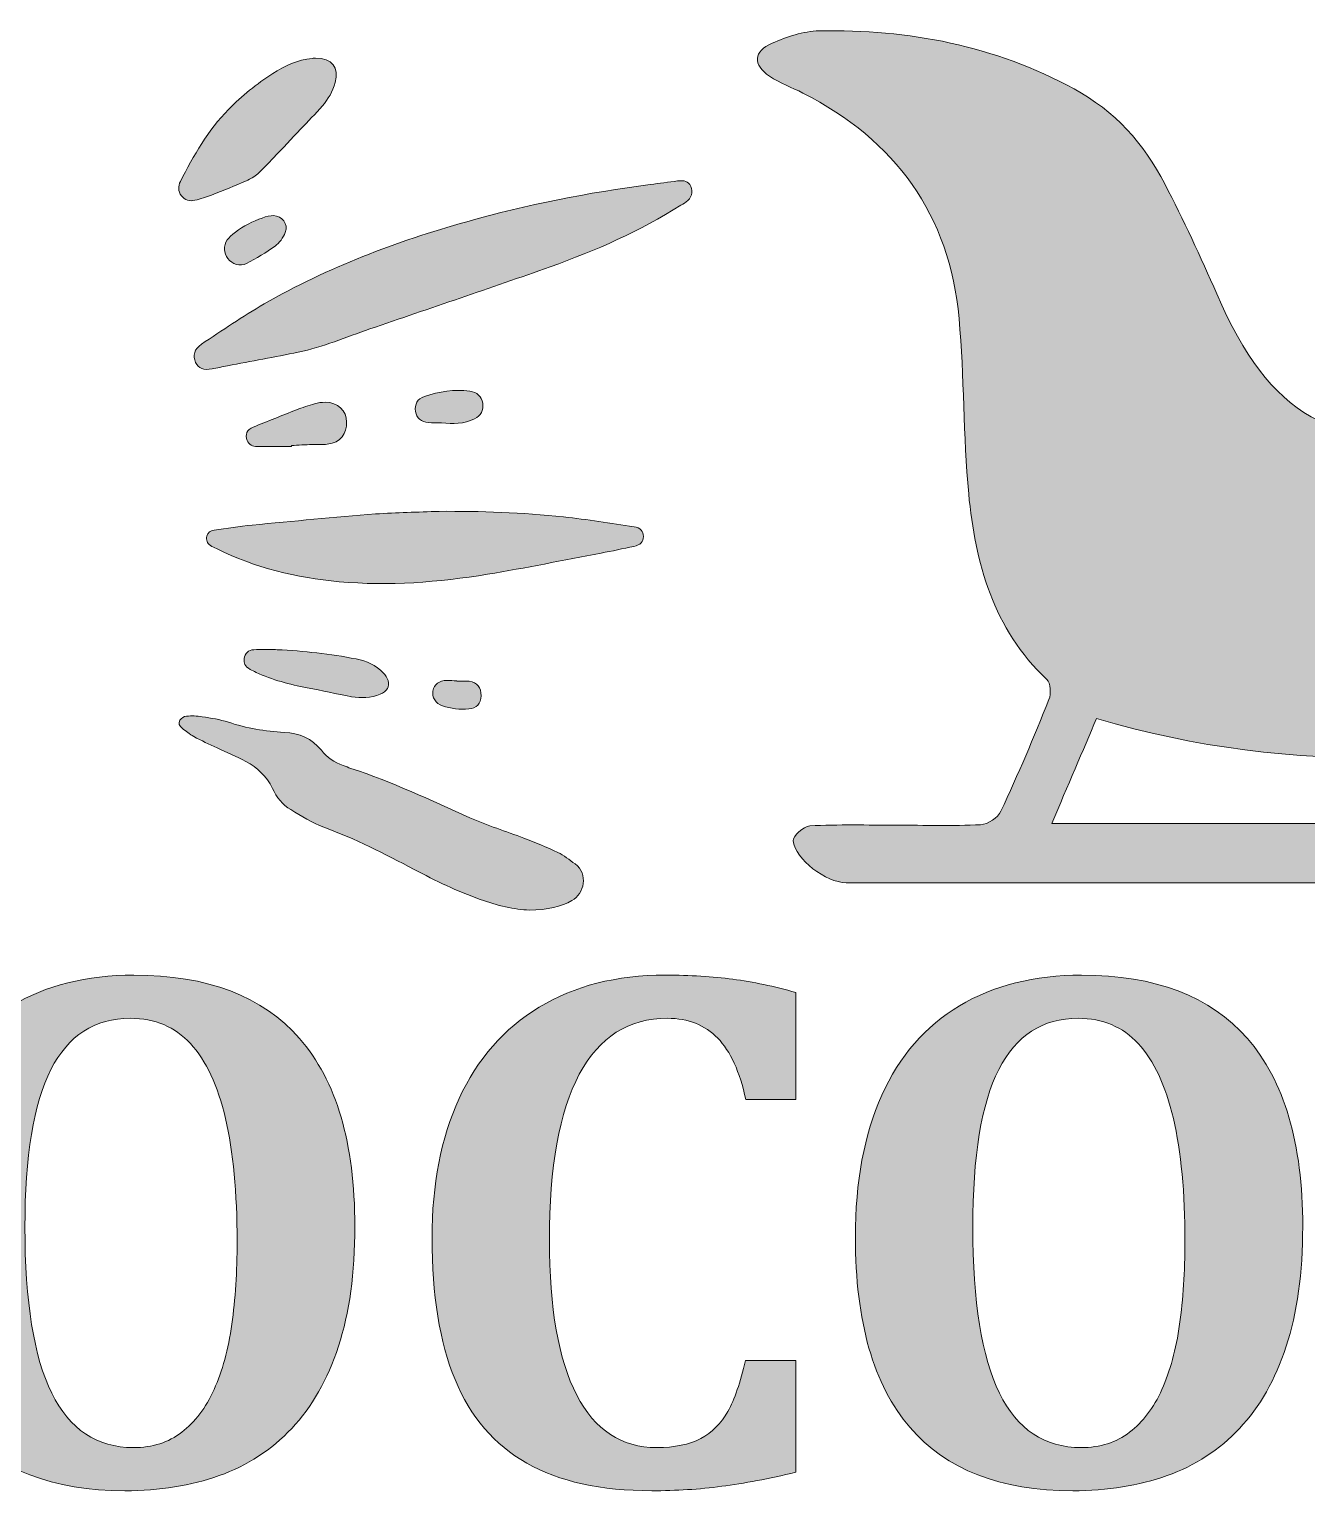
# Model space of a CAD drawing. Header units: inches. Extents: x 50 to 1029, y -849 to -231.
# Drawn here: x 586.3 to 823.3, y -849.1 to -578 of the extents above; entities that cross this region are included whole.
import ezdxf

# ---------------------------------------------------------------- set-up
doc = ezdxf.new("R2010")
doc.units = ezdxf.units.IN
doc.header["$MEASUREMENT"] = 0
doc.layers.add('Layer 1', color=7, linetype='Continuous')

# ---------------------------------------------------------------- blocks, each defined once
blk = doc.blocks.new('block 18')
at = {"layer": 'Layer 1', "true_color": 0x680b10}
h = blk.add_hatch(color=246, dxfattribs=at)
h.dxf.hatch_style = 2
edge = h.paths.add_edge_path()
edge.add_spline(control_points=[(604.07, -849.11), (590.65, -849.11), (580.57, -845.19), (573.84, -837.34), (567.11, -829.49), (563.74, -817.73), (563.74, -802.07), (563.74, -791.8), (565.37, -783.03), (568.63, -775.75), (571.9, -768.47), (576.7, -762.93), (583.05, -759.14), (589.39, -755.36), (596.95, -753.46), (605.71, -753.46), (619.36, -753.46), (629.61, -757.37), (636.45, -765.2), (643.3, -773.03), (646.72, -784.66), (646.72, -800.09), (646.72, -808.72), (645.71, -816.12), (643.68, -822.31), (641.65, -828.49), (638.76, -833.57), (635.02, -837.54), (631.27, -841.51), (626.79, -844.44), (621.56, -846.31), (616.33, -848.18), (610.5, -849.11), (604.07, -849.11)], knot_values=[0, 0, 0, 0, 1, 1, 1, 2, 2, 2, 3, 3, 3, 4, 4, 4, 5, 5, 5, 6, 6, 6, 7, 7, 7, 8, 8, 8, 9, 9, 9, 10, 10, 10, 11, 11, 11, 11], degree=3, periodic=1)
edge = h.paths.add_edge_path()
edge.add_spline(control_points=[(585.51, -800.23), (585.51, -814.01), (587.17, -824.27), (590.48, -831), (593.79, -837.74), (598.84, -841.1), (605.64, -841.1), (609.16, -841.1), (612.15, -840.16), (614.61, -838.26), (617.08, -836.37), (619.07, -833.72), (620.6, -830.32), (622.13, -826.92), (623.23, -822.89), (623.89, -818.23), (624.55, -813.58), (624.88, -808.47), (624.88, -802.9), (624.88, -793.81), (624.16, -786.2), (622.73, -780.06), (621.29, -773.92), (619.12, -769.29), (616.22, -766.16), (613.32, -763.04), (609.61, -761.47), (605.09, -761.47), (598.48, -761.47), (593.56, -764.63), (590.34, -770.95), (587.12, -777.28), (585.51, -787.04), (585.51, -800.23)], knot_values=[0, 0, 0, 0, 1, 1, 1, 2, 2, 2, 3, 3, 3, 4, 4, 4, 5, 5, 5, 6, 6, 6, 7, 7, 7, 8, 8, 8, 9, 9, 9, 10, 10, 10, 11, 11, 11, 11], degree=3, periodic=1)
h = blk.add_hatch(color=246, dxfattribs=at)
h.dxf.hatch_style = 2
edge = h.paths.add_edge_path()
edge.add_spline(control_points=[(728.55, -756.68), (728.55, -756.68), (728.55, -776.53), (728.55, -776.53), (728.55, -776.53), (719.24, -776.53), (719.24, -776.53), (718.14, -771.38), (716.4, -767.58), (714.03, -765.14), (711.66, -762.69), (708.55, -761.47), (704.72, -761.47), (697.51, -761.47), (692.05, -764.93), (688.36, -771.84), (684.66, -778.76), (682.81, -789.02), (682.81, -802.62), (682.81, -815.27), (684.5, -824.84), (687.88, -831.35), (691.25, -837.85), (696.21, -841.1), (702.73, -841.1), (706.07, -841.1), (708.78, -840.54), (710.88, -839.43), (712.98, -838.31), (714.66, -836.63), (715.92, -834.39), (717.17, -832.16), (718.25, -829.01), (719.17, -824.94), (719.17, -824.94), (728.55, -824.94), (728.55, -824.94), (728.55, -824.94), (728.55, -845.69), (728.55, -845.69), (723.53, -846.88), (718.94, -847.74), (714.78, -848.29), (710.63, -848.84), (706.32, -849.11), (701.84, -849.11), (692.35, -849.11), (684.6, -847.4), (678.6, -843.98), (672.6, -840.55), (668.17, -835.39), (665.31, -828.47), (662.46, -821.55), (661.04, -812.8), (661.04, -802.21), (661.04, -792.31), (662.71, -783.69), (666.07, -776.36), (669.42, -769.04), (674.36, -763.39), (680.89, -759.42), (687.42, -755.45), (695.22, -753.46), (704.31, -753.46), (708.92, -753.46), (713.1, -753.71), (716.84, -754.21), (720.58, -754.72), (724.49, -755.54), (728.55, -756.68)], knot_values=[0, 0, 0, 0, 1, 1, 1, 2, 2, 2, 3, 3, 3, 4, 4, 4, 5, 5, 5, 6, 6, 6, 7, 7, 7, 8, 8, 8, 9, 9, 9, 10, 10, 10, 11, 11, 11, 12, 12, 12, 13, 13, 13, 14, 14, 14, 15, 15, 15, 16, 16, 16, 17, 17, 17, 18, 18, 18, 19, 19, 19, 20, 20, 20, 21, 21, 21, 22, 22, 22, 23, 23, 23, 23], degree=3, periodic=1)
h = blk.add_hatch(color=246, dxfattribs=at)
h.dxf.hatch_style = 2
edge = h.paths.add_edge_path()
edge.add_spline(control_points=[(779.9, -849.11), (766.48, -849.11), (756.4, -845.19), (749.67, -837.34), (742.94, -829.49), (739.57, -817.73), (739.57, -802.07), (739.57, -791.8), (741.2, -783.03), (744.47, -775.75), (747.73, -768.47), (752.54, -762.93), (758.88, -759.14), (765.22, -755.36), (772.78, -753.46), (781.54, -753.46), (795.19, -753.46), (805.44, -757.37), (812.29, -765.2), (819.13, -773.03), (822.56, -784.66), (822.56, -800.09), (822.56, -808.72), (821.54, -816.12), (819.51, -822.31), (817.48, -828.49), (814.59, -833.57), (810.85, -837.54), (807.11, -841.51), (802.62, -844.44), (797.39, -846.31), (792.17, -848.18), (786.34, -849.11), (779.9, -849.11)], knot_values=[0, 0, 0, 0, 1, 1, 1, 2, 2, 2, 3, 3, 3, 4, 4, 4, 5, 5, 5, 6, 6, 6, 7, 7, 7, 8, 8, 8, 9, 9, 9, 10, 10, 10, 11, 11, 11, 11], degree=3, periodic=1)
edge = h.paths.add_edge_path()
edge.add_spline(control_points=[(761.35, -800.23), (761.35, -814.01), (763, -824.27), (766.31, -831), (769.62, -837.74), (774.67, -841.1), (781.48, -841.1), (784.99, -841.1), (787.98, -840.16), (790.44, -838.26), (792.91, -836.37), (794.91, -833.72), (796.44, -830.32), (797.96, -826.92), (799.06, -822.89), (799.72, -818.23), (800.38, -813.58), (800.72, -808.47), (800.72, -802.9), (800.72, -793.81), (800, -786.2), (798.56, -780.06), (797.12, -773.92), (794.95, -769.29), (792.05, -766.16), (789.15, -763.04), (785.45, -761.47), (780.93, -761.47), (774.31, -761.47), (769.39, -764.63), (766.17, -770.95), (762.95, -777.28), (761.35, -787.04), (761.35, -800.23)], knot_values=[0, 0, 0, 0, 1, 1, 1, 2, 2, 2, 3, 3, 3, 4, 4, 4, 5, 5, 5, 6, 6, 6, 7, 7, 7, 8, 8, 8, 9, 9, 9, 10, 10, 10, 11, 11, 11, 11], degree=3, periodic=1)
at = {"layer": 'Layer 1', "lineweight": 0}
for points, knots in [([(604.07, -849.11), (590.65, -849.11), (580.57, -845.19), (573.84, -837.34), (567.11, -829.49), (563.74, -817.73), (563.74, -802.07), (563.74, -791.8), (565.37, -783.03), (568.63, -775.75), (571.9, -768.47), (576.7, -762.93), (583.05, -759.14), (589.39, -755.36), (596.95, -753.46), (605.71, -753.46), (619.36, -753.46), (629.61, -757.37), (636.45, -765.2), (643.3, -773.03), (646.72, -784.66), (646.72, -800.09), (646.72, -808.72), (645.71, -816.12), (643.68, -822.31), (641.65, -828.49), (638.76, -833.57), (635.02, -837.54), (631.27, -841.51), (626.79, -844.44), (621.56, -846.31), (616.33, -848.18), (610.5, -849.11), (604.07, -849.11)], [0, 0, 0, 0, 1, 1, 1, 2, 2, 2, 3, 3, 3, 4, 4, 4, 5, 5, 5, 6, 6, 6, 7, 7, 7, 8, 8, 8, 9, 9, 9, 10, 10, 10, 11, 11, 11, 11]), ([(728.55, -756.68), (728.55, -756.68), (728.55, -776.53), (728.55, -776.53), (728.55, -776.53), (719.24, -776.53), (719.24, -776.53), (718.14, -771.38), (716.4, -767.58), (714.03, -765.14), (711.66, -762.69), (708.55, -761.47), (704.72, -761.47), (697.51, -761.47), (692.05, -764.93), (688.36, -771.84), (684.66, -778.76), (682.81, -789.02), (682.81, -802.62), (682.81, -815.27), (684.5, -824.84), (687.88, -831.35), (691.25, -837.85), (696.21, -841.1), (702.73, -841.1), (706.07, -841.1), (708.78, -840.54), (710.88, -839.43), (712.98, -838.31), (714.66, -836.63), (715.92, -834.39), (717.17, -832.16), (718.25, -829.01), (719.17, -824.94), (719.17, -824.94), (728.55, -824.94), (728.55, -824.94), (728.55, -824.94), (728.55, -845.69), (728.55, -845.69), (723.53, -846.88), (718.94, -847.74), (714.78, -848.29), (710.63, -848.84), (706.32, -849.11), (701.84, -849.11), (692.35, -849.11), (684.6, -847.4), (678.6, -843.98), (672.6, -840.55), (668.17, -835.39), (665.31, -828.47), (662.46, -821.55), (661.04, -812.8), (661.04, -802.21), (661.04, -792.31), (662.71, -783.69), (666.07, -776.36), (669.42, -769.04), (674.36, -763.39), (680.89, -759.42), (687.42, -755.45), (695.22, -753.46), (704.31, -753.46), (708.92, -753.46), (713.1, -753.71), (716.84, -754.21), (720.58, -754.72), (724.49, -755.54), (728.55, -756.68)], [0, 0, 0, 0, 1, 1, 1, 2, 2, 2, 3, 3, 3, 4, 4, 4, 5, 5, 5, 6, 6, 6, 7, 7, 7, 8, 8, 8, 9, 9, 9, 10, 10, 10, 11, 11, 11, 12, 12, 12, 13, 13, 13, 14, 14, 14, 15, 15, 15, 16, 16, 16, 17, 17, 17, 18, 18, 18, 19, 19, 19, 20, 20, 20, 21, 21, 21, 22, 22, 22, 23, 23, 23, 23]), ([(779.9, -849.11), (766.48, -849.11), (756.4, -845.19), (749.67, -837.34), (742.94, -829.49), (739.57, -817.73), (739.57, -802.07), (739.57, -791.8), (741.2, -783.03), (744.47, -775.75), (747.73, -768.47), (752.54, -762.93), (758.88, -759.14), (765.22, -755.36), (772.78, -753.46), (781.54, -753.46), (795.19, -753.46), (805.44, -757.37), (812.29, -765.2), (819.13, -773.03), (822.56, -784.66), (822.56, -800.09), (822.56, -808.72), (821.54, -816.12), (819.51, -822.31), (817.48, -828.49), (814.59, -833.57), (810.85, -837.54), (807.11, -841.51), (802.62, -844.44), (797.39, -846.31), (792.17, -848.18), (786.34, -849.11), (779.9, -849.11)], [0, 0, 0, 0, 1, 1, 1, 2, 2, 2, 3, 3, 3, 4, 4, 4, 5, 5, 5, 6, 6, 6, 7, 7, 7, 8, 8, 8, 9, 9, 9, 10, 10, 10, 11, 11, 11, 11]), ([(585.51, -800.23), (585.51, -814.01), (587.17, -824.27), (590.48, -831), (593.79, -837.74), (598.84, -841.1), (605.64, -841.1), (609.16, -841.1), (612.15, -840.16), (614.61, -838.26), (617.08, -836.37), (619.07, -833.72), (620.6, -830.32), (622.13, -826.92), (623.23, -822.89), (623.89, -818.23), (624.55, -813.58), (624.88, -808.47), (624.88, -802.9), (624.88, -793.81), (624.16, -786.2), (622.73, -780.06), (621.29, -773.92), (619.12, -769.29), (616.22, -766.16), (613.32, -763.04), (609.61, -761.47), (605.09, -761.47), (598.48, -761.47), (593.56, -764.63), (590.34, -770.95), (587.12, -777.28), (585.51, -787.04), (585.51, -800.23)], [0, 0, 0, 0, 1, 1, 1, 2, 2, 2, 3, 3, 3, 4, 4, 4, 5, 5, 5, 6, 6, 6, 7, 7, 7, 8, 8, 8, 9, 9, 9, 10, 10, 10, 11, 11, 11, 11]), ([(761.35, -800.23), (761.35, -814.01), (763, -824.27), (766.31, -831), (769.62, -837.74), (774.67, -841.1), (781.48, -841.1), (784.99, -841.1), (787.98, -840.16), (790.44, -838.26), (792.91, -836.37), (794.91, -833.72), (796.44, -830.32), (797.96, -826.92), (799.06, -822.89), (799.72, -818.23), (800.38, -813.58), (800.72, -808.47), (800.72, -802.9), (800.72, -793.81), (800, -786.2), (798.56, -780.06), (797.12, -773.92), (794.95, -769.29), (792.05, -766.16), (789.15, -763.04), (785.45, -761.47), (780.93, -761.47), (774.31, -761.47), (769.39, -764.63), (766.17, -770.95), (762.95, -777.28), (761.35, -787.04), (761.35, -800.23)], [0, 0, 0, 0, 1, 1, 1, 2, 2, 2, 3, 3, 3, 4, 4, 4, 5, 5, 5, 6, 6, 6, 7, 7, 7, 8, 8, 8, 9, 9, 9, 10, 10, 10, 11, 11, 11, 11])]:
    blk.add_open_spline(points, degree=3, knots=knots, dxfattribs=at)
blk = doc.blocks.new('block 23')
at = {"layer": 'Layer 1', "true_color": 0x680b10}
h = blk.add_hatch(color=246, dxfattribs=at)
h.dxf.hatch_style = 2
edge = h.paths.add_edge_path()
edge.add_spline(control_points=[(922.69, -640.91), (929.9, -642.59), (934.66, -639.31), (933.17, -633.68), (931.41, -627), (922.53, -623.78), (917.54, -628.52), (914.88, -631.05), (912.46, -634.84), (911.94, -638.36), (911.25, -643.05), (912.08, -648.12), (913.06, -652.86), (914.95, -661.95), (916.97, -670.95), (915.49, -680.34), (914.31, -687.8), (911.04, -694.1), (905.18, -698.86), (902.98, -700.65), (902.65, -702.2), (903.82, -704.73), (906.55, -710.64), (909.1, -716.64), (911.51, -722.68), (912.41, -724.91), (913.62, -725.8), (916.03, -725.67), (919.5, -725.48), (922.99, -725.52), (926.45, -725.68), (938.14, -726.2), (946.51, -715.68), (944.86, -705.43), (944.18, -701.15), (943.67, -696.82), (943.34, -692.5), (942.68, -683.86), (947.38, -677.06), (954.35, -676.32), (959.65, -675.75), (964.15, -678.53), (964.68, -682.7), (965.23, -687.05), (961.91, -690.84), (956.65, -691.83), (955.81, -691.99), (954.94, -692.01), (953.37, -692.17), (953.82, -696.46), (954.11, -700.73), (954.73, -704.94), (957.29, -722.36), (946.03, -736.2), (928.54, -736.24), (864.97, -736.39), (801.41, -736.31), (737.84, -736.31), (734.16, -736.3), (728.43, -731.99), (728.04, -728.53), (727.94, -727.69), (729.98, -725.84), (731.11, -725.77), (736.45, -725.48), (741.82, -725.63), (747.18, -725.64), (752.39, -725.64), (757.61, -725.82), (762.81, -725.55), (764.14, -725.48), (766.02, -724.25), (766.58, -723.05), (769.76, -716.24), (772.68, -709.3), (775.49, -702.33), (775.92, -701.27), (775.78, -699.27), (775.07, -698.59), (765.16, -689.21), (761.82, -677.01), (760.59, -664.14), (759.56, -653.36), (759.79, -642.46), (758.81, -631.67), (757.07, -612.39), (747.01, -598.58), (729.85, -589.82), (727.8, -588.77), (725.57, -587.98), (723.67, -586.7), (720.5, -584.55), (720.64, -582.05), (724.13, -580.57), (726.89, -579.41), (729.93, -578.33), (732.87, -578.28), (749.47, -577.98), (765.39, -581.01), (780.13, -589.04), (787.63, -593.13), (793.14, -599.18), (796.98, -606.68), (800.4, -613.37), (803.63, -620.18), (806.61, -627.08), (816.62, -650.16), (827.57, -655.55), (853.92, -655.03), (867.2, -654.78), (877.37, -649.2), (885.25, -638.48), (889.85, -632.22), (894.99, -626.2), (900.7, -620.95), (908.88, -613.43), (918.99, -611.68), (929.52, -614.88), (941.73, -618.6), (947.4, -632.41), (941.01, -641.75), (936.21, -648.76), (926.61, -648.73), (922.75, -641.69), (922.64, -641.48), (922.71, -641.17), (922.69, -640.91)], knot_values=[0, 0, 0, 0, 1, 1, 1, 2, 2, 2, 3, 3, 3, 4, 4, 4, 5, 5, 5, 6, 6, 6, 7, 7, 7, 8, 8, 8, 9, 9, 9, 10, 10, 10, 11, 11, 11, 12, 12, 12, 13, 13, 13, 14, 14, 14, 15, 15, 15, 16, 16, 16, 17, 17, 17, 18, 18, 18, 19, 19, 19, 20, 20, 20, 21, 21, 21, 22, 22, 22, 23, 23, 23, 24, 24, 24, 25, 25, 25, 26, 26, 26, 27, 27, 27, 28, 28, 28, 29, 29, 29, 30, 30, 30, 31, 31, 31, 32, 32, 32, 33, 33, 33, 34, 34, 34, 35, 35, 35, 36, 36, 36, 37, 37, 37, 38, 38, 38, 39, 39, 39, 40, 40, 40, 41, 41, 41, 42, 42, 42, 42], degree=3, periodic=1)
edge = h.paths.add_edge_path()
edge.add_spline(control_points=[(775.99, -725.35), (818.46, -725.35), (860.16, -725.35), (902.5, -725.35), (899.58, -718.55), (896.88, -712.24), (894.48, -706.65), (857.42, -714.27), (821.1, -716.81), (784.31, -705.84), (781.77, -711.8), (779.01, -718.27), (775.99, -725.35)], knot_values=[0, 0, 0, 0, 1, 1, 1, 2, 2, 2, 3, 3, 3, 4, 4, 4, 4], degree=3, periodic=1)
at = {"layer": 'Layer 1', "lineweight": 0}
for points, knots in [([(922.69, -640.91), (929.9, -642.59), (934.66, -639.31), (933.17, -633.68), (931.41, -627), (922.53, -623.78), (917.54, -628.52), (914.88, -631.05), (912.46, -634.84), (911.94, -638.36), (911.25, -643.05), (912.08, -648.12), (913.06, -652.86), (914.95, -661.95), (916.97, -670.95), (915.49, -680.34), (914.31, -687.8), (911.04, -694.1), (905.18, -698.86), (902.98, -700.65), (902.65, -702.2), (903.82, -704.73), (906.55, -710.64), (909.1, -716.64), (911.51, -722.68), (912.41, -724.91), (913.62, -725.8), (916.03, -725.67), (919.5, -725.48), (922.99, -725.52), (926.45, -725.68), (938.14, -726.2), (946.51, -715.68), (944.86, -705.43), (944.18, -701.15), (943.67, -696.82), (943.34, -692.5), (942.68, -683.86), (947.38, -677.06), (954.35, -676.32), (959.65, -675.75), (964.15, -678.53), (964.68, -682.7), (965.23, -687.05), (961.91, -690.84), (956.65, -691.83), (955.81, -691.99), (954.94, -692.01), (953.37, -692.17), (953.82, -696.46), (954.11, -700.73), (954.73, -704.94), (957.29, -722.36), (946.03, -736.2), (928.54, -736.24), (864.97, -736.39), (801.41, -736.31), (737.84, -736.31), (734.16, -736.3), (728.43, -731.99), (728.04, -728.53), (727.94, -727.69), (729.98, -725.84), (731.11, -725.77), (736.45, -725.48), (741.82, -725.63), (747.18, -725.64), (752.39, -725.64), (757.61, -725.82), (762.81, -725.55), (764.14, -725.48), (766.02, -724.25), (766.58, -723.05), (769.76, -716.24), (772.68, -709.3), (775.49, -702.33), (775.92, -701.27), (775.78, -699.27), (775.07, -698.59), (765.16, -689.21), (761.82, -677.01), (760.59, -664.14), (759.56, -653.36), (759.79, -642.46), (758.81, -631.67), (757.07, -612.39), (747.01, -598.58), (729.85, -589.82), (727.8, -588.77), (725.57, -587.98), (723.67, -586.7), (720.5, -584.55), (720.64, -582.05), (724.13, -580.57), (726.89, -579.41), (729.93, -578.33), (732.87, -578.28), (749.47, -577.98), (765.39, -581.01), (780.13, -589.04), (787.63, -593.13), (793.14, -599.18), (796.98, -606.68), (800.4, -613.37), (803.63, -620.18), (806.61, -627.08), (816.62, -650.16), (827.57, -655.55), (853.92, -655.03), (867.2, -654.78), (877.37, -649.2), (885.25, -638.48), (889.85, -632.22), (894.99, -626.2), (900.7, -620.95), (908.88, -613.43), (918.99, -611.68), (929.52, -614.88), (941.73, -618.6), (947.4, -632.41), (941.01, -641.75), (936.21, -648.76), (926.61, -648.73), (922.75, -641.69), (922.64, -641.48), (922.71, -641.17), (922.69, -640.91)], [0, 0, 0, 0, 1, 1, 1, 2, 2, 2, 3, 3, 3, 4, 4, 4, 5, 5, 5, 6, 6, 6, 7, 7, 7, 8, 8, 8, 9, 9, 9, 10, 10, 10, 11, 11, 11, 12, 12, 12, 13, 13, 13, 14, 14, 14, 15, 15, 15, 16, 16, 16, 17, 17, 17, 18, 18, 18, 19, 19, 19, 20, 20, 20, 21, 21, 21, 22, 22, 22, 23, 23, 23, 24, 24, 24, 25, 25, 25, 26, 26, 26, 27, 27, 27, 28, 28, 28, 29, 29, 29, 30, 30, 30, 31, 31, 31, 32, 32, 32, 33, 33, 33, 34, 34, 34, 35, 35, 35, 36, 36, 36, 37, 37, 37, 38, 38, 38, 39, 39, 39, 40, 40, 40, 41, 41, 41, 42, 42, 42, 42]), ([(775.99, -725.35), (818.46, -725.35), (860.16, -725.35), (902.5, -725.35), (899.58, -718.55), (896.88, -712.24), (894.48, -706.65), (857.42, -714.27), (821.1, -716.81), (784.31, -705.84), (781.77, -711.8), (779.01, -718.27), (775.99, -725.35)], [0, 0, 0, 0, 1, 1, 1, 2, 2, 2, 3, 3, 3, 4, 4, 4, 4])]:
    blk.add_open_spline(points, degree=3, knots=knots, dxfattribs=at)
blk = doc.blocks.new('block 22')
at = {"layer": 'Layer 1'}
blk.add_blockref('block 23', (0, 0), dxfattribs=at)
blk = doc.blocks.new('block 37')
at = {"layer": 'Layer 1', "true_color": 0x680b10}
h = blk.add_hatch(color=246, dxfattribs=at)
h.dxf.hatch_style = 2
edge = h.paths.add_edge_path()
edge.add_spline(control_points=[(706.6, -606.12), (707.45, -606.04), (708.27, -606), (708.85, -606.81), (709.51, -607.74), (709.39, -608.91), (708.48, -609.75), (708.11, -610.1), (707.65, -610.36), (707.21, -610.63), (699.59, -615.42), (691.41, -619.06), (682.96, -622.05), (671.84, -625.99), (660.66, -629.76), (649.5, -633.59), (645.1, -635.1), (640.8, -636.94), (636.22, -637.89), (631.86, -638.78), (627.48, -639.56), (623.11, -640.4), (622.15, -640.59), (621.19, -640.83), (620.22, -641), (618.66, -641.28), (617.71, -640.88), (617.18, -639.78), (616.62, -638.59), (616.93, -637.28), (618.26, -636.41), (622.1, -633.87), (625.9, -631.24), (629.88, -628.95), (641.71, -622.16), (654.37, -617.36), (667.47, -613.68), (678.65, -610.54), (690.01, -608.28), (701.52, -606.79), (703.21, -606.57), (704.91, -606.34), (706.6, -606.12)], knot_values=[0, 0, 0, 0, 1, 1, 1, 2, 2, 2, 3, 3, 3, 4, 4, 4, 5, 5, 5, 6, 6, 6, 7, 7, 7, 8, 8, 8, 9, 9, 9, 10, 10, 10, 11, 11, 11, 12, 12, 12, 13, 13, 13, 14, 14, 14, 14], degree=3, periodic=1)
at = {"layer": 'Layer 1', "lineweight": 0}
blk.add_open_spline([(706.6, -606.12), (707.45, -606.04), (708.27, -606), (708.85, -606.81), (709.51, -607.74), (709.39, -608.91), (708.48, -609.75), (708.11, -610.1), (707.65, -610.36), (707.21, -610.63), (699.59, -615.42), (691.41, -619.06), (682.96, -622.05), (671.84, -625.99), (660.66, -629.76), (649.5, -633.59), (645.1, -635.1), (640.8, -636.94), (636.22, -637.89), (631.86, -638.78), (627.48, -639.56), (623.11, -640.4), (622.15, -640.59), (621.19, -640.83), (620.22, -641), (618.66, -641.28), (617.71, -640.88), (617.18, -639.78), (616.62, -638.59), (616.93, -637.28), (618.26, -636.41), (622.1, -633.87), (625.9, -631.24), (629.88, -628.95), (641.71, -622.16), (654.37, -617.36), (667.47, -613.68), (678.65, -610.54), (690.01, -608.28), (701.52, -606.79), (703.21, -606.57), (704.91, -606.34), (706.6, -606.12)], degree=3, knots=[0, 0, 0, 0, 1, 1, 1, 2, 2, 2, 3, 3, 3, 4, 4, 4, 5, 5, 5, 6, 6, 6, 7, 7, 7, 8, 8, 8, 9, 9, 9, 10, 10, 10, 11, 11, 11, 12, 12, 12, 13, 13, 13, 14, 14, 14, 14], dxfattribs=at)
blk = doc.blocks.new('block 38')
at = {"layer": 'Layer 1', "true_color": 0x680b10}
h = blk.add_hatch(color=246, dxfattribs=at)
h.dxf.hatch_style = 2
edge = h.paths.add_edge_path()
edge.add_spline(control_points=[(679.12, -741.39), (676.33, -741.31), (673.12, -740.53), (669.98, -739.42), (665.72, -737.92), (661.68, -735.93), (657.7, -733.83), (652.25, -730.95), (646.78, -728.15), (640.98, -726.01), (638.82, -725.21), (636.81, -723.96), (634.83, -722.76), (633.3, -721.84), (632.19, -720.46), (631.42, -718.81), (630.37, -716.57), (628.64, -714.95), (626.49, -713.81), (624.75, -712.9), (622.92, -712.15), (621.15, -711.31), (619.7, -710.62), (618.24, -709.95), (616.83, -709.19), (616.07, -708.77), (615.39, -708.19), (614.69, -707.66), (614.19, -707.28), (613.9, -706.71), (614.25, -706.17), (614.5, -705.8), (615.03, -705.45), (615.47, -705.41), (616.44, -705.33), (617.44, -705.36), (618.41, -705.51), (620.04, -705.78), (621.7, -706.03), (623.26, -706.54), (626.63, -707.66), (630.09, -708.22), (633.61, -708.43), (636.39, -708.59), (638.73, -709.52), (640.51, -711.75), (641.56, -713.08), (642.96, -713.96), (644.54, -714.55), (645.03, -714.73), (645.5, -714.95), (645.99, -715.11), (653.59, -717.58), (660.78, -721.01), (668.06, -724.27), (671.3, -725.72), (674.74, -726.77), (678.06, -728.05), (680.18, -728.87), (682.3, -729.71), (684.35, -730.69), (685.51, -731.24), (686.53, -732.07), (687.58, -732.83), (690.11, -734.66), (689.25, -738.37), (686.99, -739.63), (685.08, -740.7), (682.41, -741.41), (679.12, -741.39)], knot_values=[0, 0, 0, 0, 1, 1, 1, 2, 2, 2, 3, 3, 3, 4, 4, 4, 5, 5, 5, 6, 6, 6, 7, 7, 7, 8, 8, 8, 9, 9, 9, 10, 10, 10, 11, 11, 11, 12, 12, 12, 13, 13, 13, 14, 14, 14, 15, 15, 15, 16, 16, 16, 17, 17, 17, 18, 18, 18, 19, 19, 19, 20, 20, 20, 21, 21, 21, 22, 22, 22, 23, 23, 23, 23], degree=3, periodic=1)
at = {"layer": 'Layer 1', "lineweight": 0}
blk.add_open_spline([(679.12, -741.39), (676.33, -741.31), (673.12, -740.53), (669.98, -739.42), (665.72, -737.92), (661.68, -735.93), (657.7, -733.83), (652.25, -730.95), (646.78, -728.15), (640.98, -726.01), (638.82, -725.21), (636.81, -723.96), (634.83, -722.76), (633.3, -721.84), (632.19, -720.46), (631.42, -718.81), (630.37, -716.57), (628.64, -714.95), (626.49, -713.81), (624.75, -712.9), (622.92, -712.15), (621.15, -711.31), (619.7, -710.62), (618.24, -709.95), (616.83, -709.19), (616.07, -708.77), (615.39, -708.19), (614.69, -707.66), (614.19, -707.28), (613.9, -706.71), (614.25, -706.17), (614.5, -705.8), (615.03, -705.45), (615.47, -705.41), (616.44, -705.33), (617.44, -705.36), (618.41, -705.51), (620.04, -705.78), (621.7, -706.03), (623.26, -706.54), (626.63, -707.66), (630.09, -708.22), (633.61, -708.43), (636.39, -708.59), (638.73, -709.52), (640.51, -711.75), (641.56, -713.08), (642.96, -713.96), (644.54, -714.55), (645.03, -714.73), (645.5, -714.95), (645.99, -715.11), (653.59, -717.58), (660.78, -721.01), (668.06, -724.27), (671.3, -725.72), (674.74, -726.77), (678.06, -728.05), (680.18, -728.87), (682.3, -729.71), (684.35, -730.69), (685.51, -731.24), (686.53, -732.07), (687.58, -732.83), (690.11, -734.66), (689.25, -738.37), (686.99, -739.63), (685.08, -740.7), (682.41, -741.41), (679.12, -741.39)], degree=3, knots=[0, 0, 0, 0, 1, 1, 1, 2, 2, 2, 3, 3, 3, 4, 4, 4, 5, 5, 5, 6, 6, 6, 7, 7, 7, 8, 8, 8, 9, 9, 9, 10, 10, 10, 11, 11, 11, 12, 12, 12, 13, 13, 13, 14, 14, 14, 15, 15, 15, 16, 16, 16, 17, 17, 17, 18, 18, 18, 19, 19, 19, 20, 20, 20, 21, 21, 21, 22, 22, 22, 23, 23, 23, 23], dxfattribs=at)
blk = doc.blocks.new('block 39')
at = {"layer": 'Layer 1', "true_color": 0x680b10}
h = blk.add_hatch(color=246, dxfattribs=at)
h.dxf.hatch_style = 2
edge = h.paths.add_edge_path()
edge.add_spline(control_points=[(662.34, -667.42), (670.07, -667.37), (677.77, -667.65), (685.45, -668.45), (689.82, -668.91), (694.16, -669.64), (698.51, -670.28), (699.71, -670.46), (700.25, -671.1), (700.24, -672.1), (700.23, -673.09), (699.7, -673.65), (698.48, -673.91), (696.45, -674.35), (694.43, -674.78), (692.4, -675.16), (685.39, -676.49), (678.39, -677.93), (671.35, -679.09), (662.24, -680.58), (653.06, -681.3), (643.82, -680.47), (635.87, -679.76), (628.22, -677.88), (621.03, -674.34), (620.66, -674.16), (620.27, -673.99), (619.93, -673.76), (619.31, -673.34), (619.08, -672.73), (619.27, -672), (619.44, -671.34), (619.91, -670.98), (620.6, -670.89), (622.96, -670.58), (625.31, -670.19), (627.68, -669.97), (635.3, -669.24), (642.92, -668.51), (650.56, -667.91), (654.47, -667.61), (658.41, -667.58), (662.34, -667.42)], knot_values=[0, 0, 0, 0, 1, 1, 1, 2, 2, 2, 3, 3, 3, 4, 4, 4, 5, 5, 5, 6, 6, 6, 7, 7, 7, 8, 8, 8, 9, 9, 9, 10, 10, 10, 11, 11, 11, 12, 12, 12, 13, 13, 13, 14, 14, 14, 14], degree=3, periodic=1)
at = {"layer": 'Layer 1', "lineweight": 0}
blk.add_open_spline([(662.34, -667.42), (670.07, -667.37), (677.77, -667.65), (685.45, -668.45), (689.82, -668.91), (694.16, -669.64), (698.51, -670.28), (699.71, -670.46), (700.25, -671.1), (700.24, -672.1), (700.23, -673.09), (699.7, -673.65), (698.48, -673.91), (696.45, -674.35), (694.43, -674.78), (692.4, -675.16), (685.39, -676.49), (678.39, -677.93), (671.35, -679.09), (662.24, -680.58), (653.06, -681.3), (643.82, -680.47), (635.87, -679.76), (628.22, -677.88), (621.03, -674.34), (620.66, -674.16), (620.27, -673.99), (619.93, -673.76), (619.31, -673.34), (619.08, -672.73), (619.27, -672), (619.44, -671.34), (619.91, -670.98), (620.6, -670.89), (622.96, -670.58), (625.31, -670.19), (627.68, -669.97), (635.3, -669.24), (642.92, -668.51), (650.56, -667.91), (654.47, -667.61), (658.41, -667.58), (662.34, -667.42)], degree=3, knots=[0, 0, 0, 0, 1, 1, 1, 2, 2, 2, 3, 3, 3, 4, 4, 4, 5, 5, 5, 6, 6, 6, 7, 7, 7, 8, 8, 8, 9, 9, 9, 10, 10, 10, 11, 11, 11, 12, 12, 12, 13, 13, 13, 14, 14, 14, 14], dxfattribs=at)
blk = doc.blocks.new('block 40')
at = {"layer": 'Layer 1', "true_color": 0x680b10}
h = blk.add_hatch(color=246, dxfattribs=at)
h.dxf.hatch_style = 2
edge = h.paths.add_edge_path()
edge.add_spline(control_points=[(639.43, -583.32), (642.48, -583.31), (643.86, -585.12), (643.07, -587.89), (642.6, -589.51), (641.78, -590.95), (640.69, -592.21), (639.4, -593.69), (638.01, -595.09), (636.66, -596.52), (634.99, -598.29), (633.32, -600.06), (631.64, -601.82), (630.68, -602.83), (629.74, -603.86), (628.7, -604.79), (628.09, -605.33), (627.34, -605.76), (626.59, -606.08), (624.47, -607.01), (622.32, -607.89), (620.15, -608.74), (619.15, -609.13), (618.1, -609.44), (617.05, -609.7), (616.07, -609.94), (615.18, -609.68), (614.55, -608.86), (613.91, -608.04), (613.89, -607.11), (614.35, -606.22), (616.83, -601.44), (619.44, -596.71), (623.29, -592.85), (625.78, -590.35), (628.5, -588.11), (631.48, -586.2), (633.72, -584.77), (636.08, -583.63), (638.79, -583.39), (639.05, -583.36), (639.31, -583.34), (639.43, -583.32)], knot_values=[0, 0, 0, 0, 1, 1, 1, 2, 2, 2, 3, 3, 3, 4, 4, 4, 5, 5, 5, 6, 6, 6, 7, 7, 7, 8, 8, 8, 9, 9, 9, 10, 10, 10, 11, 11, 11, 12, 12, 12, 13, 13, 13, 14, 14, 14, 14], degree=3, periodic=1)
at = {"layer": 'Layer 1', "lineweight": 0}
blk.add_open_spline([(639.43, -583.32), (642.48, -583.31), (643.86, -585.12), (643.07, -587.89), (642.6, -589.51), (641.78, -590.95), (640.69, -592.21), (639.4, -593.69), (638.01, -595.09), (636.66, -596.52), (634.99, -598.29), (633.32, -600.06), (631.64, -601.82), (630.68, -602.83), (629.74, -603.86), (628.7, -604.79), (628.09, -605.33), (627.34, -605.76), (626.59, -606.08), (624.47, -607.01), (622.32, -607.89), (620.15, -608.74), (619.15, -609.13), (618.1, -609.44), (617.05, -609.7), (616.07, -609.94), (615.18, -609.68), (614.55, -608.86), (613.91, -608.04), (613.89, -607.11), (614.35, -606.22), (616.83, -601.44), (619.44, -596.71), (623.29, -592.85), (625.78, -590.35), (628.5, -588.11), (631.48, -586.2), (633.72, -584.77), (636.08, -583.63), (638.79, -583.39), (639.05, -583.36), (639.31, -583.34), (639.43, -583.32)], degree=3, knots=[0, 0, 0, 0, 1, 1, 1, 2, 2, 2, 3, 3, 3, 4, 4, 4, 5, 5, 5, 6, 6, 6, 7, 7, 7, 8, 8, 8, 9, 9, 9, 10, 10, 10, 11, 11, 11, 12, 12, 12, 13, 13, 13, 14, 14, 14, 14], dxfattribs=at)
blk = doc.blocks.new('block 41')
at = {"layer": 'Layer 1', "true_color": 0x680b10}
h = blk.add_hatch(color=246, dxfattribs=at)
h.dxf.hatch_style = 2
edge = h.paths.add_edge_path()
edge.add_spline(control_points=[(632.33, -693.09), (637.25, -693.32), (642.13, -693.86), (646.97, -694.8), (648.87, -695.18), (650.64, -695.92), (651.99, -697.39), (652.37, -697.8), (652.71, -698.29), (652.89, -698.81), (653.25, -699.87), (652.65, -700.87), (651.43, -701.36), (649.7, -702.05), (647.88, -702.12), (646.08, -701.8), (643.33, -701.3), (640.61, -700.66), (637.87, -700.14), (634.6, -699.53), (631.41, -698.7), (628.39, -697.29), (628.01, -697.11), (627.64, -696.94), (627.28, -696.73), (626.35, -696.2), (626.04, -695.61), (626.19, -694.72), (626.34, -693.8), (626.97, -693.15), (627.99, -693.08), (629.22, -692.99), (630.47, -693.04), (631.71, -693.04), (631.92, -693.04), (632.13, -693.07), (632.33, -693.09)], knot_values=[0, 0, 0, 0, 1, 1, 1, 2, 2, 2, 3, 3, 3, 4, 4, 4, 5, 5, 5, 6, 6, 6, 7, 7, 7, 8, 8, 8, 9, 9, 9, 10, 10, 10, 11, 11, 11, 12, 12, 12, 12], degree=3, periodic=1)
at = {"layer": 'Layer 1', "lineweight": 0}
blk.add_open_spline([(632.33, -693.09), (637.25, -693.32), (642.13, -693.86), (646.97, -694.8), (648.87, -695.18), (650.64, -695.92), (651.99, -697.39), (652.37, -697.8), (652.71, -698.29), (652.89, -698.81), (653.25, -699.87), (652.65, -700.87), (651.43, -701.36), (649.7, -702.05), (647.88, -702.12), (646.08, -701.8), (643.33, -701.3), (640.61, -700.66), (637.87, -700.14), (634.6, -699.53), (631.41, -698.7), (628.39, -697.29), (628.01, -697.11), (627.64, -696.94), (627.28, -696.73), (626.35, -696.2), (626.04, -695.61), (626.19, -694.72), (626.34, -693.8), (626.97, -693.15), (627.99, -693.08), (629.22, -692.99), (630.47, -693.04), (631.71, -693.04), (631.92, -693.04), (632.13, -693.07), (632.33, -693.09)], degree=3, knots=[0, 0, 0, 0, 1, 1, 1, 2, 2, 2, 3, 3, 3, 4, 4, 4, 5, 5, 5, 6, 6, 6, 7, 7, 7, 8, 8, 8, 9, 9, 9, 10, 10, 10, 11, 11, 11, 12, 12, 12, 12], dxfattribs=at)
blk = doc.blocks.new('block 42')
at = {"layer": 'Layer 1', "true_color": 0x680b10}
h = blk.add_hatch(color=246, dxfattribs=at)
h.dxf.hatch_style = 2
edge = h.paths.add_edge_path()
edge.add_spline(control_points=[(634.95, -655.38), (632.84, -655.38), (630.72, -655.37), (628.6, -655.39), (627.73, -655.4), (627.1, -655.07), (626.74, -654.27), (626.27, -653.21), (626.73, -652.24), (627.84, -651.79), (630.53, -650.73), (633.2, -649.64), (635.89, -648.59), (636.99, -648.16), (638.12, -647.78), (639.26, -647.45), (639.89, -647.27), (640.58, -647.18), (641.24, -647.18), (643.5, -647.17), (645.2, -648.72), (645.2, -650.87), (645.19, -652.91), (644.15, -654.68), (641.61, -654.97), (640.69, -655.08), (639.75, -655), (638.82, -655.03), (637.53, -655.07), (636.24, -655.14), (634.95, -655.2), (634.95, -655.26), (634.95, -655.32), (634.95, -655.38)], knot_values=[0, 0, 0, 0, 1, 1, 1, 2, 2, 2, 3, 3, 3, 4, 4, 4, 5, 5, 5, 6, 6, 6, 7, 7, 7, 8, 8, 8, 9, 9, 9, 10, 10, 10, 11, 11, 11, 11], degree=3, periodic=1)
at = {"layer": 'Layer 1', "lineweight": 0}
blk.add_open_spline([(634.95, -655.38), (632.84, -655.38), (630.72, -655.37), (628.6, -655.39), (627.73, -655.4), (627.1, -655.07), (626.74, -654.27), (626.27, -653.21), (626.73, -652.24), (627.84, -651.79), (630.53, -650.73), (633.2, -649.64), (635.89, -648.59), (636.99, -648.16), (638.12, -647.78), (639.26, -647.45), (639.89, -647.27), (640.58, -647.18), (641.24, -647.18), (643.5, -647.17), (645.2, -648.72), (645.2, -650.87), (645.19, -652.91), (644.15, -654.68), (641.61, -654.97), (640.69, -655.08), (639.75, -655), (638.82, -655.03), (637.53, -655.07), (636.24, -655.14), (634.95, -655.2), (634.95, -655.26), (634.95, -655.32), (634.95, -655.38)], degree=3, knots=[0, 0, 0, 0, 1, 1, 1, 2, 2, 2, 3, 3, 3, 4, 4, 4, 5, 5, 5, 6, 6, 6, 7, 7, 7, 8, 8, 8, 9, 9, 9, 10, 10, 10, 11, 11, 11, 11], dxfattribs=at)
blk = doc.blocks.new('block 43')
at = {"layer": 'Layer 1', "true_color": 0x680b10}
h = blk.add_hatch(color=246, dxfattribs=at)
h.dxf.hatch_style = 2
edge = h.paths.add_edge_path()
edge.add_spline(control_points=[(631.61, -612.56), (633.24, -612.58), (634.42, -614.12), (633.8, -615.68), (633.41, -616.64), (632.74, -617.64), (631.91, -618.23), (630.26, -619.44), (628.44, -620.45), (626.63, -621.41), (625.44, -622.04), (623.97, -621.57), (623.15, -620.54), (622.36, -619.54), (622.31, -618.16), (623.04, -617.08), (624.25, -615.26), (629.42, -612.54), (631.61, -612.56)], knot_values=[0, 0, 0, 0, 1, 1, 1, 2, 2, 2, 3, 3, 3, 4, 4, 4, 5, 5, 5, 6, 6, 6, 6], degree=3, periodic=1)
at = {"layer": 'Layer 1', "lineweight": 0}
blk.add_open_spline([(631.61, -612.56), (633.24, -612.58), (634.42, -614.12), (633.8, -615.68), (633.41, -616.64), (632.74, -617.64), (631.91, -618.23), (630.26, -619.44), (628.44, -620.45), (626.63, -621.41), (625.44, -622.04), (623.97, -621.57), (623.15, -620.54), (622.36, -619.54), (622.31, -618.16), (623.04, -617.08), (624.25, -615.26), (629.42, -612.54), (631.61, -612.56)], degree=3, knots=[0, 0, 0, 0, 1, 1, 1, 2, 2, 2, 3, 3, 3, 4, 4, 4, 5, 5, 5, 6, 6, 6, 6], dxfattribs=at)
blk = doc.blocks.new('block 44')
at = {"layer": 'Layer 1', "true_color": 0x680b10}
h = blk.add_hatch(color=246, dxfattribs=at)
h.dxf.hatch_style = 2
edge = h.paths.add_edge_path()
edge.add_spline(control_points=[(662.81, -650.97), (661.99, -650.97), (661.16, -651.02), (660.34, -650.96), (659.03, -650.87), (658.16, -650.08), (657.98, -648.9), (657.77, -647.57), (658.33, -646.52), (659.63, -646.1), (662.36, -645.22), (665.15, -644.72), (668.03, -645.12), (669.41, -645.31), (670.25, -646.1), (670.44, -647.36), (670.64, -648.64), (670.12, -649.7), (668.89, -650.27), (666.96, -651.16), (664.91, -651.31), (662.81, -650.97)], knot_values=[0, 0, 0, 0, 1, 1, 1, 2, 2, 2, 3, 3, 3, 4, 4, 4, 5, 5, 5, 6, 6, 6, 7, 7, 7, 7], degree=3, periodic=1)
at = {"layer": 'Layer 1', "lineweight": 0}
blk.add_open_spline([(662.81, -650.97), (661.99, -650.97), (661.16, -651.02), (660.34, -650.96), (659.03, -650.87), (658.16, -650.08), (657.98, -648.9), (657.77, -647.57), (658.33, -646.52), (659.63, -646.1), (662.36, -645.22), (665.15, -644.72), (668.03, -645.12), (669.41, -645.31), (670.25, -646.1), (670.44, -647.36), (670.64, -648.64), (670.12, -649.7), (668.89, -650.27), (666.96, -651.16), (664.91, -651.31), (662.81, -650.97)], degree=3, knots=[0, 0, 0, 0, 1, 1, 1, 2, 2, 2, 3, 3, 3, 4, 4, 4, 5, 5, 5, 6, 6, 6, 7, 7, 7, 7], dxfattribs=at)
blk = doc.blocks.new('block 45')
at = {"layer": 'Layer 1', "true_color": 0x680b10}
h = blk.add_hatch(color=246, dxfattribs=at)
h.dxf.hatch_style = 2
edge = h.paths.add_edge_path()
edge.add_spline(control_points=[(665.64, -698.93), (666.41, -698.93), (667.19, -698.86), (667.95, -698.95), (669.43, -699.13), (670.18, -700.11), (670.13, -701.64), (670.08, -703.09), (669.31, -703.93), (667.86, -704.08), (666.19, -704.25), (664.55, -704.01), (662.97, -703.49), (661.7, -703.07), (660.99, -701.91), (661.21, -700.75), (661.43, -699.49), (662.34, -698.79), (663.78, -698.79), (664.4, -698.79), (665.02, -698.85), (665.63, -698.88), (665.63, -698.9), (665.63, -698.92), (665.64, -698.93)], knot_values=[0, 0, 0, 0, 1, 1, 1, 2, 2, 2, 3, 3, 3, 4, 4, 4, 5, 5, 5, 6, 6, 6, 7, 7, 7, 8, 8, 8, 8], degree=3, periodic=1)
at = {"layer": 'Layer 1', "lineweight": 0}
blk.add_open_spline([(665.64, -698.93), (666.41, -698.93), (667.19, -698.86), (667.95, -698.95), (669.43, -699.13), (670.18, -700.11), (670.13, -701.64), (670.08, -703.09), (669.31, -703.93), (667.86, -704.08), (666.19, -704.25), (664.55, -704.01), (662.97, -703.49), (661.7, -703.07), (660.99, -701.91), (661.21, -700.75), (661.43, -699.49), (662.34, -698.79), (663.78, -698.79), (664.4, -698.79), (665.02, -698.85), (665.63, -698.88), (665.63, -698.9), (665.63, -698.92), (665.64, -698.93)], degree=3, knots=[0, 0, 0, 0, 1, 1, 1, 2, 2, 2, 3, 3, 3, 4, 4, 4, 5, 5, 5, 6, 6, 6, 7, 7, 7, 8, 8, 8, 8], dxfattribs=at)
blk = doc.blocks.new('block 36')
at = {"layer": 'Layer 1'}
for name in ['block 40', 'block 37', 'block 43', 'block 44', 'block 42', 'block 39', 'block 41', 'block 45', 'block 38']:
    blk.add_blockref(name, (0, 0), dxfattribs=at)
blk = doc.blocks.new('block 2')
at = {"layer": 'Layer 1'}
for name in ['block 22', 'block 36', 'block 18']:
    blk.add_blockref(name, (0, 0), dxfattribs=at)

msp = doc.modelspace()

# ---------------------------------------------------------------- block references
at = {"layer": 'Layer 1'}
msp.add_blockref('block 2', (0, 0), dxfattribs=at)

doc.saveas('drawing.dxf')
